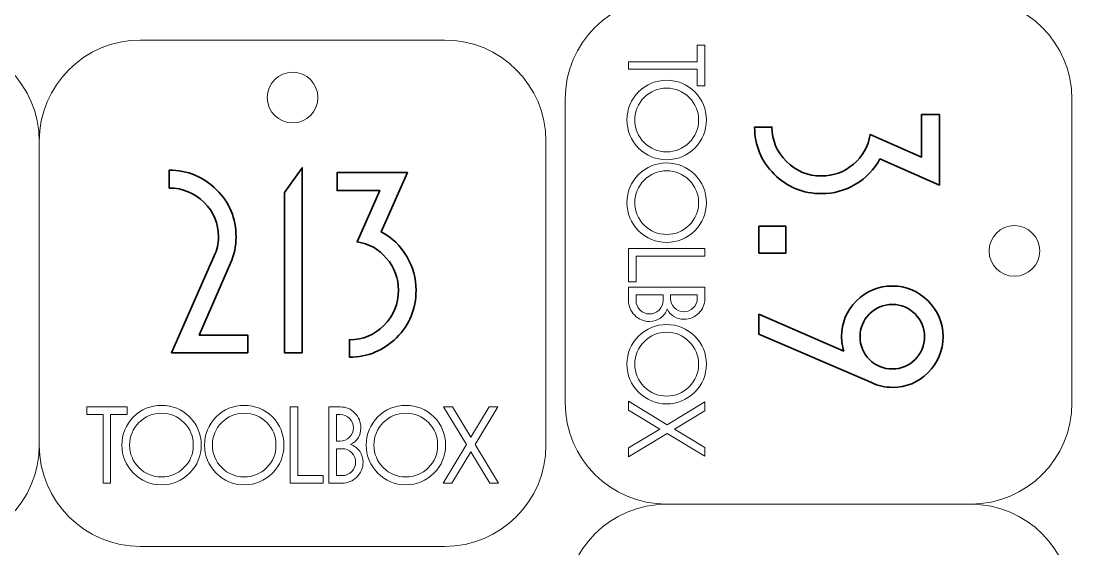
# Model space of a CAD drawing. Header units: inches. Extents: x 269 to 778, y -294 to 278.
# Drawn here: x 417.7 to 521.4, y 123.4 to 175.5 of the extents above; entities that cross this region are included whole.
import ezdxf

# ---------------------------------------------------------------- set-up
doc = ezdxf.new("R2010")
doc.units = ezdxf.units.IN
doc.header["$MEASUREMENT"] = 0
for name, color, linetype in [('cut', 7, 'Continuous'), ('engr', 7, 'Continuous'), ('tagli interni', 7, 'Continuous')]:
    doc.layers.add(name, color=color, linetype=linetype)

# ---------------------------------------------------------------- blocks, each defined once
blk = doc.blocks.new('block 22')
at = {"layer": 'cut', "color": 240, "lineweight": 9}
blk.add_open_spline([(379.47, 123.61), (379.47, 123.61), (409.47, 123.61), (409.47, 123.61), (414.99, 123.61), (419.47, 128.09), (419.47, 133.61), (419.47, 133.61), (419.47, 163.61), (419.47, 163.61), (419.47, 169.13), (414.99, 173.61), (409.47, 173.61), (409.47, 173.61), (379.47, 173.61), (379.47, 173.61), (373.95, 173.61), (369.47, 169.13), (369.47, 163.61), (369.47, 163.61), (369.47, 133.61), (369.47, 133.61), (369.47, 128.09), (373.95, 123.61), (379.47, 123.61)], degree=3, knots=[0, 0, 0, 0, 1, 1, 1, 2, 2, 2, 3, 3, 3, 4, 4, 4, 5, 5, 5, 6, 6, 6, 7, 7, 7, 8, 8, 8, 8], dxfattribs=at)
blk = doc.blocks.new('block 23')
at = {"layer": 'cut', "color": 240, "lineweight": 9}
blk.add_open_spline([(429.47, 123.61), (429.47, 123.61), (459.47, 123.61), (459.47, 123.61), (464.99, 123.61), (469.47, 128.09), (469.47, 133.61), (469.47, 133.61), (469.47, 163.61), (469.47, 163.61), (469.47, 169.13), (464.99, 173.61), (459.47, 173.61), (459.47, 173.61), (429.47, 173.61), (429.47, 173.61), (423.95, 173.61), (419.47, 169.13), (419.47, 163.61), (419.47, 163.61), (419.47, 133.61), (419.47, 133.61), (419.47, 128.09), (423.95, 123.61), (429.47, 123.61)], degree=3, knots=[0, 0, 0, 0, 1, 1, 1, 2, 2, 2, 3, 3, 3, 4, 4, 4, 5, 5, 5, 6, 6, 6, 7, 7, 7, 8, 8, 8, 8], dxfattribs=at)
blk = doc.blocks.new('block 24')
at = {"layer": 'cut', "color": 240, "lineweight": 9}
blk.add_open_spline([(471.37, 167.78), (471.37, 167.78), (471.37, 137.78), (471.37, 137.78), (471.37, 132.25), (475.85, 127.78), (481.37, 127.78), (481.37, 127.78), (511.37, 127.78), (511.37, 127.78), (516.9, 127.78), (521.37, 132.25), (521.37, 137.78), (521.37, 137.78), (521.37, 167.78), (521.37, 167.78), (521.37, 173.3), (516.9, 177.78), (511.37, 177.78), (511.37, 177.78), (481.37, 177.78), (481.37, 177.78), (475.85, 177.78), (471.37, 173.3), (471.37, 167.78)], degree=3, knots=[0, 0, 0, 0, 1, 1, 1, 2, 2, 2, 3, 3, 3, 4, 4, 4, 5, 5, 5, 6, 6, 6, 7, 7, 7, 8, 8, 8, 8], dxfattribs=at)
blk = doc.blocks.new('block 25')
at = {"layer": 'cut', "color": 240, "lineweight": 9}
blk.add_open_spline([(471.37, 117.78), (471.37, 117.78), (471.37, 87.78), (471.37, 87.78), (471.37, 82.25), (475.85, 77.78), (481.37, 77.78), (481.37, 77.78), (511.37, 77.78), (511.37, 77.78), (516.9, 77.78), (521.37, 82.25), (521.37, 87.78), (521.37, 87.78), (521.37, 117.78), (521.37, 117.78), (521.37, 123.3), (516.9, 127.78), (511.37, 127.78), (511.37, 127.78), (481.37, 127.78), (481.37, 127.78), (475.85, 127.78), (471.37, 123.3), (471.37, 117.78)], degree=3, knots=[0, 0, 0, 0, 1, 1, 1, 2, 2, 2, 3, 3, 3, 4, 4, 4, 5, 5, 5, 6, 6, 6, 7, 7, 7, 8, 8, 8, 8], dxfattribs=at)
blk = doc.blocks.new('block 34')
at = {"layer": 'tagli interni', "color": 240, "lineweight": 9}
blk.add_open_spline([(515.69, 155.28), (517.07, 155.28), (518.19, 154.16), (518.19, 152.78), (518.19, 151.4), (517.07, 150.28), (515.69, 150.28), (514.31, 150.28), (513.19, 151.4), (513.19, 152.78), (513.19, 154.16), (514.31, 155.28), (515.69, 155.28)], degree=3, knots=[0, 0, 0, 0, 1, 1, 1, 2, 2, 2, 3, 3, 3, 4, 4, 4, 4], dxfattribs=at)
blk = doc.blocks.new('block 43')
at = {"layer": 'tagli interni', "color": 240, "lineweight": 9}
blk.add_open_spline([(441.97, 167.93), (441.97, 169.31), (443.09, 170.43), (444.47, 170.43), (445.85, 170.43), (446.97, 169.31), (446.97, 167.93), (446.97, 166.55), (445.85, 165.43), (444.47, 165.43), (443.09, 165.43), (441.97, 166.55), (441.97, 167.93)], degree=3, knots=[0, 0, 0, 0, 1, 1, 1, 2, 2, 2, 3, 3, 3, 4, 4, 4, 4], dxfattribs=at)
blk = doc.blocks.new('block 133')
at = {"layer": 'engr', "color": 7, "lineweight": 5}
blk.add_lwpolyline([(484.4, 169.1), (484.4, 170.74), (477.62, 170.74), (477.62, 171.47), (484.4, 171.47), (484.4, 173.1), (485.14, 173.1), (485.14, 169.1), (484.4, 169.1)], dxfattribs=at)
blk = doc.blocks.new('block 134')
at = {"layer": 'engr', "color": 7, "lineweight": 5}
blk.add_open_spline([(481.37, 161.79), (480.3, 161.79), (479.38, 162.18), (478.61, 162.94), (477.85, 163.71), (477.46, 164.63), (477.46, 165.72), (477.46, 166.8), (477.85, 167.72), (478.61, 168.48), (479.38, 169.25), (480.3, 169.63), (481.37, 169.63), (482.46, 169.63), (483.38, 169.25), (484.15, 168.48), (484.91, 167.72), (485.3, 166.8), (485.3, 165.72), (485.3, 164.63), (484.91, 163.71), (484.15, 162.94), (483.38, 162.18), (482.46, 161.79), (481.37, 161.79)], degree=3, knots=[0, 0, 0, 0, 1, 1, 1, 2, 2, 2, 3, 3, 3, 4, 4, 4, 5, 5, 5, 6, 6, 6, 7, 7, 7, 8, 8, 8, 8], dxfattribs=at)
blk = doc.blocks.new('block 135')
at = {"layer": 'engr', "color": 7, "lineweight": 5}
blk.add_open_spline([(481.37, 162.57), (482.25, 162.57), (482.99, 162.88), (483.6, 163.49), (484.22, 164.1), (484.53, 164.84), (484.53, 165.72), (484.53, 166.58), (484.22, 167.32), (483.6, 167.94), (482.99, 168.55), (482.25, 168.86), (481.37, 168.86), (480.51, 168.86), (479.77, 168.55), (479.16, 167.94), (478.54, 167.32), (478.23, 166.58), (478.23, 165.72), (478.23, 164.84), (478.54, 164.1), (479.16, 163.49), (479.77, 162.88), (480.51, 162.57), (481.37, 162.57)], degree=3, knots=[0, 0, 0, 0, 1, 1, 1, 2, 2, 2, 3, 3, 3, 4, 4, 4, 5, 5, 5, 6, 6, 6, 7, 7, 7, 8, 8, 8, 8], dxfattribs=at)
blk = doc.blocks.new('block 136')
at = {"layer": 'engr', "color": 7, "lineweight": 5}
blk.add_open_spline([(481.37, 153.63), (480.3, 153.63), (479.38, 154.02), (478.61, 154.78), (477.85, 155.55), (477.46, 156.47), (477.46, 157.55), (477.46, 158.64), (477.85, 159.56), (478.61, 160.32), (479.38, 161.08), (480.3, 161.47), (481.37, 161.47), (482.46, 161.47), (483.38, 161.08), (484.15, 160.32), (484.91, 159.56), (485.3, 158.64), (485.3, 157.55), (485.3, 156.47), (484.91, 155.55), (484.15, 154.78), (483.38, 154.02), (482.46, 153.63), (481.37, 153.63)], degree=3, knots=[0, 0, 0, 0, 1, 1, 1, 2, 2, 2, 3, 3, 3, 4, 4, 4, 5, 5, 5, 6, 6, 6, 7, 7, 7, 8, 8, 8, 8], dxfattribs=at)
blk = doc.blocks.new('block 137')
at = {"layer": 'engr', "color": 7, "lineweight": 5}
blk.add_open_spline([(481.37, 154.41), (482.25, 154.41), (482.99, 154.72), (483.6, 155.33), (484.22, 155.94), (484.53, 156.68), (484.53, 157.55), (484.53, 158.42), (484.22, 159.16), (483.6, 159.77), (482.99, 160.39), (482.25, 160.7), (481.37, 160.7), (480.51, 160.7), (479.77, 160.39), (479.16, 159.77), (478.54, 159.16), (478.23, 158.42), (478.23, 157.55), (478.23, 156.68), (478.54, 155.94), (479.16, 155.33), (479.77, 154.72), (480.51, 154.41), (481.37, 154.41)], degree=3, knots=[0, 0, 0, 0, 1, 1, 1, 2, 2, 2, 3, 3, 3, 4, 4, 4, 5, 5, 5, 6, 6, 6, 7, 7, 7, 8, 8, 8, 8], dxfattribs=at)
blk = doc.blocks.new('block 138')
at = {"layer": 'engr', "color": 7, "lineweight": 5}
blk.add_lwpolyline([(477.62, 149.74), (477.62, 153.01), (485.14, 153.01), (485.14, 152.27), (478.36, 152.27), (478.36, 149.74), (477.62, 149.74)], dxfattribs=at)
blk = doc.blocks.new('block 139')
at = {"layer": 'engr', "color": 7, "lineweight": 5}
blk.add_open_spline([(479.69, 145.82), (479.12, 145.82), (478.63, 146.03), (478.23, 146.43), (477.82, 146.84), (477.62, 147.33), (477.62, 147.9), (477.62, 147.9), (477.62, 149.2), (477.62, 149.2), (477.62, 149.2), (485.14, 149.2), (485.14, 149.2), (485.14, 149.2), (485.14, 148.08), (485.14, 148.08), (485.14, 147.51), (484.94, 147.03), (484.54, 146.64), (484.14, 146.24), (483.65, 146.04), (483.08, 146.04), (482.32, 146.04), (481.78, 146.38), (481.44, 147.06), (481.3, 146.68), (481.08, 146.38), (480.77, 146.16), (480.45, 145.93), (480.1, 145.82), (479.69, 145.82)], degree=3, knots=[0, 0, 0, 0, 1, 1, 1, 2, 2, 2, 3, 3, 3, 4, 4, 4, 5, 5, 5, 6, 6, 6, 7, 7, 7, 8, 8, 8, 9, 9, 9, 10, 10, 10, 10], dxfattribs=at)
blk = doc.blocks.new('block 140')
at = {"layer": 'engr', "color": 7, "lineweight": 5}
blk.add_open_spline([(483.08, 146.78), (483.44, 146.78), (483.75, 146.91), (484.01, 147.16), (484.27, 147.42), (484.4, 147.72), (484.4, 148.08), (484.4, 148.08), (484.4, 148.46), (484.4, 148.46), (484.4, 148.46), (481.77, 148.46), (481.77, 148.46), (481.77, 148.46), (481.77, 148.1), (481.77, 148.1), (481.77, 147.74), (481.9, 147.43), (482.15, 147.17), (482.41, 146.91), (482.72, 146.78), (483.08, 146.78)], degree=3, knots=[0, 0, 0, 0, 1, 1, 1, 2, 2, 2, 3, 3, 3, 4, 4, 4, 5, 5, 5, 6, 6, 6, 7, 7, 7, 7], dxfattribs=at)
blk = doc.blocks.new('block 141')
at = {"layer": 'engr', "color": 7, "lineweight": 5}
blk.add_open_spline([(479.69, 146.56), (480.06, 146.56), (480.37, 146.69), (480.63, 146.95), (480.89, 147.22), (481.02, 147.53), (481.02, 147.9), (481.02, 147.9), (481.02, 148.46), (481.02, 148.46), (481.02, 148.46), (478.36, 148.46), (478.36, 148.46), (478.36, 148.46), (478.36, 147.9), (478.36, 147.9), (478.36, 147.53), (478.49, 147.22), (478.76, 146.95), (479.01, 146.69), (479.33, 146.56), (479.69, 146.56)], degree=3, knots=[0, 0, 0, 0, 1, 1, 1, 2, 2, 2, 3, 3, 3, 4, 4, 4, 5, 5, 5, 6, 6, 6, 7, 7, 7, 7], dxfattribs=at)
blk = doc.blocks.new('block 142')
at = {"layer": 'engr', "color": 7, "lineweight": 5}
blk.add_open_spline([(481.37, 137.68), (480.3, 137.68), (479.38, 138.07), (478.61, 138.83), (477.85, 139.6), (477.46, 140.52), (477.46, 141.6), (477.46, 142.69), (477.85, 143.61), (478.61, 144.37), (479.38, 145.13), (480.3, 145.52), (481.37, 145.52), (482.46, 145.52), (483.38, 145.13), (484.15, 144.37), (484.91, 143.61), (485.3, 142.69), (485.3, 141.6), (485.3, 140.52), (484.91, 139.6), (484.15, 138.83), (483.38, 138.07), (482.46, 137.68), (481.37, 137.68)], degree=3, knots=[0, 0, 0, 0, 1, 1, 1, 2, 2, 2, 3, 3, 3, 4, 4, 4, 5, 5, 5, 6, 6, 6, 7, 7, 7, 8, 8, 8, 8], dxfattribs=at)
blk = doc.blocks.new('block 143')
at = {"layer": 'engr', "color": 7, "lineweight": 5}
blk.add_open_spline([(481.37, 138.46), (482.25, 138.46), (482.99, 138.77), (483.6, 139.38), (484.22, 139.99), (484.53, 140.73), (484.53, 141.6), (484.53, 142.47), (484.22, 143.21), (483.6, 143.82), (482.99, 144.44), (482.25, 144.75), (481.37, 144.75), (480.51, 144.75), (479.77, 144.44), (479.16, 143.82), (478.54, 143.21), (478.23, 142.47), (478.23, 141.6), (478.23, 140.73), (478.54, 139.99), (479.16, 139.38), (479.77, 138.77), (480.51, 138.46), (481.37, 138.46)], degree=3, knots=[0, 0, 0, 0, 1, 1, 1, 2, 2, 2, 3, 3, 3, 4, 4, 4, 5, 5, 5, 6, 6, 6, 7, 7, 7, 8, 8, 8, 8], dxfattribs=at)
blk = doc.blocks.new('block 144')
at = {"layer": 'engr', "color": 7, "lineweight": 5}
blk.add_lwpolyline([(477.62, 132.45), (477.62, 133.33), (480.72, 135.19), (477.62, 137.06), (477.62, 137.94), (481.42, 135.62), (485.14, 137.87), (485.14, 137), (482.15, 135.19), (485.14, 133.39), (485.14, 132.52), (481.42, 134.75), (477.62, 132.45)], dxfattribs=at)
blk = doc.blocks.new('block 132')
at = {"layer": 'engr'}
for name in ['block 133', 'block 134', 'block 135', 'block 136', 'block 137', 'block 138', 'block 139', 'block 141', 'block 140', 'block 142', 'block 143', 'block 144']:
    blk.add_blockref(name, (0, 0), dxfattribs=at)
blk = doc.blocks.new('block 250')
at = {"layer": 'engr', "color": 7, "lineweight": 5}
blk.add_lwpolyline([(428.15, 136.63), (426.51, 136.63), (426.51, 129.86), (425.77, 129.86), (425.77, 136.63), (424.15, 136.63), (424.15, 137.38), (428.15, 137.38), (428.15, 136.63)], dxfattribs=at)
blk = doc.blocks.new('block 251')
at = {"layer": 'engr', "color": 7, "lineweight": 5}
blk.add_open_spline([(435.45, 133.61), (435.45, 132.54), (435.07, 131.61), (434.3, 130.85), (433.54, 130.08), (432.61, 129.7), (431.53, 129.7), (430.45, 129.7), (429.52, 130.08), (428.76, 130.85), (428, 131.61), (427.62, 132.54), (427.62, 133.61), (427.62, 134.7), (428, 135.62), (428.76, 136.39), (429.52, 137.15), (430.45, 137.53), (431.53, 137.53), (432.61, 137.53), (433.54, 137.15), (434.3, 136.39), (435.07, 135.62), (435.45, 134.7), (435.45, 133.61)], degree=3, knots=[0, 0, 0, 0, 1, 1, 1, 2, 2, 2, 3, 3, 3, 4, 4, 4, 5, 5, 5, 6, 6, 6, 7, 7, 7, 8, 8, 8, 8], dxfattribs=at)
blk = doc.blocks.new('block 252')
at = {"layer": 'engr', "color": 7, "lineweight": 5}
blk.add_open_spline([(434.67, 133.61), (434.67, 134.48), (434.37, 135.23), (433.75, 135.84), (433.14, 136.46), (432.4, 136.76), (431.53, 136.76), (430.67, 136.76), (429.93, 136.46), (429.31, 135.84), (428.7, 135.23), (428.39, 134.48), (428.39, 133.61), (428.39, 132.75), (428.7, 132.01), (429.31, 131.39), (429.93, 130.78), (430.67, 130.47), (431.53, 130.47), (432.4, 130.47), (433.14, 130.78), (433.75, 131.39), (434.37, 132.01), (434.67, 132.75), (434.67, 133.61)], degree=3, knots=[0, 0, 0, 0, 1, 1, 1, 2, 2, 2, 3, 3, 3, 4, 4, 4, 5, 5, 5, 6, 6, 6, 7, 7, 7, 8, 8, 8, 8], dxfattribs=at)
blk = doc.blocks.new('block 253')
at = {"layer": 'engr', "color": 7, "lineweight": 5}
blk.add_open_spline([(443.61, 133.61), (443.61, 132.54), (443.23, 131.61), (442.47, 130.85), (441.7, 130.08), (440.78, 129.7), (439.69, 129.7), (438.61, 129.7), (437.68, 130.08), (436.92, 130.85), (436.16, 131.61), (435.78, 132.54), (435.78, 133.61), (435.78, 134.7), (436.16, 135.62), (436.92, 136.39), (437.68, 137.15), (438.61, 137.53), (439.69, 137.53), (440.78, 137.53), (441.7, 137.15), (442.47, 136.39), (443.23, 135.62), (443.61, 134.7), (443.61, 133.61)], degree=3, knots=[0, 0, 0, 0, 1, 1, 1, 2, 2, 2, 3, 3, 3, 4, 4, 4, 5, 5, 5, 6, 6, 6, 7, 7, 7, 8, 8, 8, 8], dxfattribs=at)
blk = doc.blocks.new('block 254')
at = {"layer": 'engr', "color": 7, "lineweight": 5}
blk.add_open_spline([(442.83, 133.61), (442.83, 134.48), (442.53, 135.23), (441.92, 135.84), (441.3, 136.46), (440.56, 136.76), (439.69, 136.76), (438.83, 136.76), (438.09, 136.46), (437.47, 135.84), (436.86, 135.23), (436.55, 134.48), (436.55, 133.61), (436.55, 132.75), (436.86, 132.01), (437.47, 131.39), (438.09, 130.78), (438.83, 130.47), (439.69, 130.47), (440.56, 130.47), (441.3, 130.78), (441.92, 131.39), (442.53, 132.01), (442.83, 132.75), (442.83, 133.61)], degree=3, knots=[0, 0, 0, 0, 1, 1, 1, 2, 2, 2, 3, 3, 3, 4, 4, 4, 5, 5, 5, 6, 6, 6, 7, 7, 7, 8, 8, 8, 8], dxfattribs=at)
blk = doc.blocks.new('block 255')
at = {"layer": 'engr', "color": 7, "lineweight": 5}
blk.add_lwpolyline([(447.5, 129.86), (444.24, 129.86), (444.24, 137.38), (444.98, 137.38), (444.98, 130.6), (447.5, 130.6), (447.5, 129.86)], dxfattribs=at)
blk = doc.blocks.new('block 256')
at = {"layer": 'engr', "color": 7, "lineweight": 5}
blk.add_open_spline([(451.42, 131.93), (451.42, 131.36), (451.22, 130.87), (450.81, 130.46), (450.41, 130.06), (449.92, 129.86), (449.35, 129.86), (449.35, 129.86), (448.05, 129.86), (448.05, 129.86), (448.05, 129.86), (448.05, 137.38), (448.05, 137.38), (448.05, 137.38), (449.17, 137.38), (449.17, 137.38), (449.74, 137.38), (450.22, 137.18), (450.61, 136.78), (451.01, 136.37), (451.2, 135.89), (451.2, 135.31), (451.2, 134.56), (450.86, 134.01), (450.18, 133.68), (450.56, 133.54), (450.87, 133.31), (451.09, 133), (451.31, 132.69), (451.42, 132.33), (451.42, 131.93)], degree=3, knots=[0, 0, 0, 0, 1, 1, 1, 2, 2, 2, 3, 3, 3, 4, 4, 4, 5, 5, 5, 6, 6, 6, 7, 7, 7, 8, 8, 8, 9, 9, 9, 10, 10, 10, 10], dxfattribs=at)
blk = doc.blocks.new('block 257')
at = {"layer": 'engr', "color": 7, "lineweight": 5}
blk.add_open_spline([(450.47, 135.31), (450.47, 135.67), (450.34, 135.98), (450.08, 136.24), (449.83, 136.5), (449.52, 136.63), (449.17, 136.63), (449.17, 136.63), (448.79, 136.63), (448.79, 136.63), (448.79, 136.63), (448.79, 134.01), (448.79, 134.01), (448.79, 134.01), (449.14, 134.01), (449.14, 134.01), (449.51, 134.01), (449.82, 134.14), (450.08, 134.39), (450.34, 134.65), (450.47, 134.96), (450.47, 135.31)], degree=3, knots=[0, 0, 0, 0, 1, 1, 1, 2, 2, 2, 3, 3, 3, 4, 4, 4, 5, 5, 5, 6, 6, 6, 7, 7, 7, 7], dxfattribs=at)
blk = doc.blocks.new('block 258')
at = {"layer": 'engr', "color": 7, "lineweight": 5}
blk.add_open_spline([(450.69, 131.93), (450.69, 132.3), (450.56, 132.61), (450.29, 132.87), (450.03, 133.13), (449.71, 133.26), (449.34, 133.26), (449.34, 133.26), (448.79, 133.26), (448.79, 133.26), (448.79, 133.26), (448.79, 130.6), (448.79, 130.6), (448.79, 130.6), (449.34, 130.6), (449.34, 130.6), (449.71, 130.6), (450.03, 130.73), (450.29, 130.99), (450.56, 131.25), (450.69, 131.56), (450.69, 131.93)], degree=3, knots=[0, 0, 0, 0, 1, 1, 1, 2, 2, 2, 3, 3, 3, 4, 4, 4, 5, 5, 5, 6, 6, 6, 7, 7, 7, 7], dxfattribs=at)
blk = doc.blocks.new('block 259')
at = {"layer": 'engr', "color": 7, "lineweight": 5}
blk.add_open_spline([(459.56, 133.61), (459.56, 132.54), (459.18, 131.61), (458.42, 130.85), (457.65, 130.08), (456.73, 129.7), (455.64, 129.7), (454.56, 129.7), (453.63, 130.08), (452.87, 130.85), (452.11, 131.61), (451.73, 132.54), (451.73, 133.61), (451.73, 134.7), (452.11, 135.62), (452.87, 136.39), (453.63, 137.15), (454.56, 137.53), (455.64, 137.53), (456.73, 137.53), (457.65, 137.15), (458.42, 136.39), (459.18, 135.62), (459.56, 134.7), (459.56, 133.61)], degree=3, knots=[0, 0, 0, 0, 1, 1, 1, 2, 2, 2, 3, 3, 3, 4, 4, 4, 5, 5, 5, 6, 6, 6, 7, 7, 7, 8, 8, 8, 8], dxfattribs=at)
blk = doc.blocks.new('block 260')
at = {"layer": 'engr', "color": 7, "lineweight": 5}
blk.add_open_spline([(458.78, 133.61), (458.78, 134.48), (458.48, 135.23), (457.87, 135.84), (457.25, 136.46), (456.51, 136.76), (455.64, 136.76), (454.78, 136.76), (454.04, 136.46), (453.42, 135.84), (452.81, 135.23), (452.5, 134.48), (452.5, 133.61), (452.5, 132.75), (452.81, 132.01), (453.42, 131.39), (454.04, 130.78), (454.78, 130.47), (455.64, 130.47), (456.51, 130.47), (457.25, 130.78), (457.87, 131.39), (458.48, 132.01), (458.78, 132.75), (458.78, 133.61)], degree=3, knots=[0, 0, 0, 0, 1, 1, 1, 2, 2, 2, 3, 3, 3, 4, 4, 4, 5, 5, 5, 6, 6, 6, 7, 7, 7, 8, 8, 8, 8], dxfattribs=at)
blk = doc.blocks.new('block 261')
at = {"layer": 'engr', "color": 7, "lineweight": 5}
blk.add_lwpolyline([(464.79, 129.86), (463.92, 129.86), (462.06, 132.96), (460.18, 129.86), (459.31, 129.86), (461.62, 133.66), (459.37, 137.38), (460.24, 137.38), (462.05, 134.39), (463.86, 137.38), (464.73, 137.38), (462.49, 133.66), (464.79, 129.86)], dxfattribs=at)
blk = doc.blocks.new('block 249')
at = {"layer": 'engr'}
for name in ['block 250', 'block 251', 'block 253', 'block 255', 'block 256', 'block 259', 'block 261', 'block 252', 'block 254', 'block 257', 'block 260', 'block 258']:
    blk.add_blockref(name, (0, 0), dxfattribs=at)
blk = doc.blocks.new('block 416')
at = {"layer": 'engr', "color": 7, "lineweight": 35}
blk.add_lwpolyline([(490.48, 152.57), (490.48, 155.22), (493.15, 155.22), (493.15, 152.57), (490.48, 152.57)], dxfattribs=at)
for points, knots in [([(496.66, 158.44), (494.83, 158.44), (493.27, 159.09), (491.98, 160.37), (490.7, 161.65), (490.06, 163.2), (490.06, 165.02), (490.06, 165.02), (491.77, 165.02), (491.77, 165.02), (491.77, 163.69), (492.25, 162.56), (493.2, 161.61), (494.16, 160.66), (495.31, 160.19), (496.66, 160.19), (497.84, 160.19), (498.89, 160.57), (499.81, 161.35), (500.73, 162.12), (501.27, 163.1), (501.45, 164.27), (501.45, 164.27), (506.52, 162.03), (506.52, 162.03), (506.52, 162.03), (506.52, 166.24), (506.52, 166.24), (506.52, 166.24), (508.29, 166.24), (508.29, 166.24), (508.29, 166.24), (508.29, 159.29), (508.29, 159.29), (508.29, 159.29), (502.43, 161.87), (502.43, 161.87), (501.86, 160.82), (501.06, 159.98), (500.02, 159.37), (498.98, 158.75), (497.86, 158.44), (496.66, 158.44)], [0, 0, 0, 0, 1, 1, 1, 2, 2, 2, 3, 3, 3, 4, 4, 4, 5, 5, 5, 6, 6, 6, 7, 7, 7, 8, 8, 8, 9, 9, 9, 10, 10, 10, 11, 11, 11, 12, 12, 12, 13, 13, 13, 14, 14, 14, 14]), ([(503.66, 139.31), (502.96, 139.31), (502.27, 139.46), (501.58, 139.78), (501.58, 139.78), (490.48, 144.56), (490.48, 144.56), (490.48, 144.56), (490.48, 146.54), (490.48, 146.54), (490.48, 146.54), (498.85, 142.9), (498.85, 142.9), (498.71, 143.37), (498.64, 143.85), (498.64, 144.33), (498.64, 145.7), (499.13, 146.87), (500.11, 147.85), (501.09, 148.83), (502.27, 149.32), (503.66, 149.32), (505.03, 149.32), (506.2, 148.83), (507.18, 147.85), (508.16, 146.87), (508.65, 145.7), (508.65, 144.33), (508.65, 142.94), (508.16, 141.76), (507.18, 140.78), (506.2, 139.8), (505.03, 139.31), (503.66, 139.31)], [0, 0, 0, 0, 1, 1, 1, 2, 2, 2, 3, 3, 3, 4, 4, 4, 5, 5, 5, 6, 6, 6, 7, 7, 7, 8, 8, 8, 9, 9, 9, 10, 10, 10, 11, 11, 11, 11]), ([(503.66, 141.13), (504.52, 141.13), (505.27, 141.44), (505.89, 142.06), (506.52, 142.69), (506.83, 143.44), (506.83, 144.33), (506.83, 145.19), (506.52, 145.94), (505.89, 146.56), (505.27, 147.19), (504.52, 147.5), (503.66, 147.5), (502.77, 147.5), (502.02, 147.19), (501.39, 146.56), (500.77, 145.94), (500.46, 145.19), (500.46, 144.33), (500.46, 143.44), (500.77, 142.69), (501.39, 142.06), (502.02, 141.44), (502.77, 141.13), (503.66, 141.13)], [0, 0, 0, 0, 1, 1, 1, 2, 2, 2, 3, 3, 3, 4, 4, 4, 5, 5, 5, 6, 6, 6, 7, 7, 7, 8, 8, 8, 8])]:
    blk.add_open_spline(points, degree=3, knots=knots, dxfattribs=at)
blk = doc.blocks.new('block 430')
at = {"layer": 'engr', "color": 7, "lineweight": 35}
blk.add_lwpolyline([(445.42, 142.71), (443.68, 142.71), (443.68, 158.55), (445.42, 160.99), (445.42, 142.71)], dxfattribs=at)
for points, knots in [([(440.04, 142.71), (440.04, 142.71), (432.53, 142.71), (432.53, 142.71), (432.53, 142.71), (436.74, 152.31), (436.74, 152.31), (437.01, 152.86), (437.15, 153.48), (437.15, 154.18), (437.15, 155.5), (436.68, 156.63), (435.73, 157.57), (434.78, 158.52), (433.63, 158.99), (432.29, 158.99), (432.29, 158.99), (432.29, 160.76), (432.29, 160.76), (434.11, 160.76), (435.67, 160.11), (436.96, 158.83), (438.25, 157.55), (438.89, 156), (438.89, 154.18), (438.89, 153.24), (438.71, 152.38), (438.35, 151.58), (438.35, 151.58), (435.25, 144.48), (435.25, 144.48), (435.25, 144.48), (440.04, 144.48), (440.04, 144.48), (440.04, 144.48), (440.04, 142.71), (440.04, 142.71)], [0, 0, 0, 0, 1, 1, 1, 2, 2, 2, 3, 3, 3, 4, 4, 4, 5, 5, 5, 6, 6, 6, 7, 7, 7, 8, 8, 8, 9, 9, 9, 10, 10, 10, 11, 11, 11, 12, 12, 12, 12]), ([(456.65, 148.9), (456.65, 147.06), (456.01, 145.5), (454.73, 144.22), (453.44, 142.94), (451.89, 142.3), (450.07, 142.3), (450.07, 142.3), (450.07, 144.01), (450.07, 144.01), (451.4, 144.01), (452.54, 144.49), (453.49, 145.44), (454.44, 146.4), (454.91, 147.55), (454.91, 148.9), (454.91, 150.08), (454.52, 151.13), (453.75, 152.05), (452.97, 152.96), (452, 153.51), (450.83, 153.68), (450.83, 153.68), (453.06, 158.75), (453.06, 158.75), (453.06, 158.75), (448.85, 158.75), (448.85, 158.75), (448.85, 158.75), (448.85, 160.52), (448.85, 160.52), (448.85, 160.52), (455.8, 160.52), (455.8, 160.52), (455.8, 160.52), (453.22, 154.67), (453.22, 154.67), (454.28, 154.1), (455.11, 153.29), (455.73, 152.25), (456.34, 151.21), (456.65, 150.09), (456.65, 148.9)], [0, 0, 0, 0, 1, 1, 1, 2, 2, 2, 3, 3, 3, 4, 4, 4, 5, 5, 5, 6, 6, 6, 7, 7, 7, 8, 8, 8, 9, 9, 9, 10, 10, 10, 11, 11, 11, 12, 12, 12, 13, 13, 13, 14, 14, 14, 14])]:
    blk.add_open_spline(points, degree=3, knots=knots, dxfattribs=at)

msp = doc.modelspace()

# ---------------------------------------------------------------- block references
at = {"layer": 'cut'}
for name in ['block 24', 'block 22', 'block 23', 'block 25']:
    msp.add_blockref(name, (0, 0), dxfattribs=at)
at = {"layer": 'engr'}
for name in ['block 132', 'block 416', 'block 430', 'block 249']:
    msp.add_blockref(name, (0, 0), dxfattribs=at)
at = {"layer": 'tagli interni'}
for name in ['block 43', 'block 34']:
    msp.add_blockref(name, (0, 0), dxfattribs=at)

doc.saveas('drawing.dxf')
